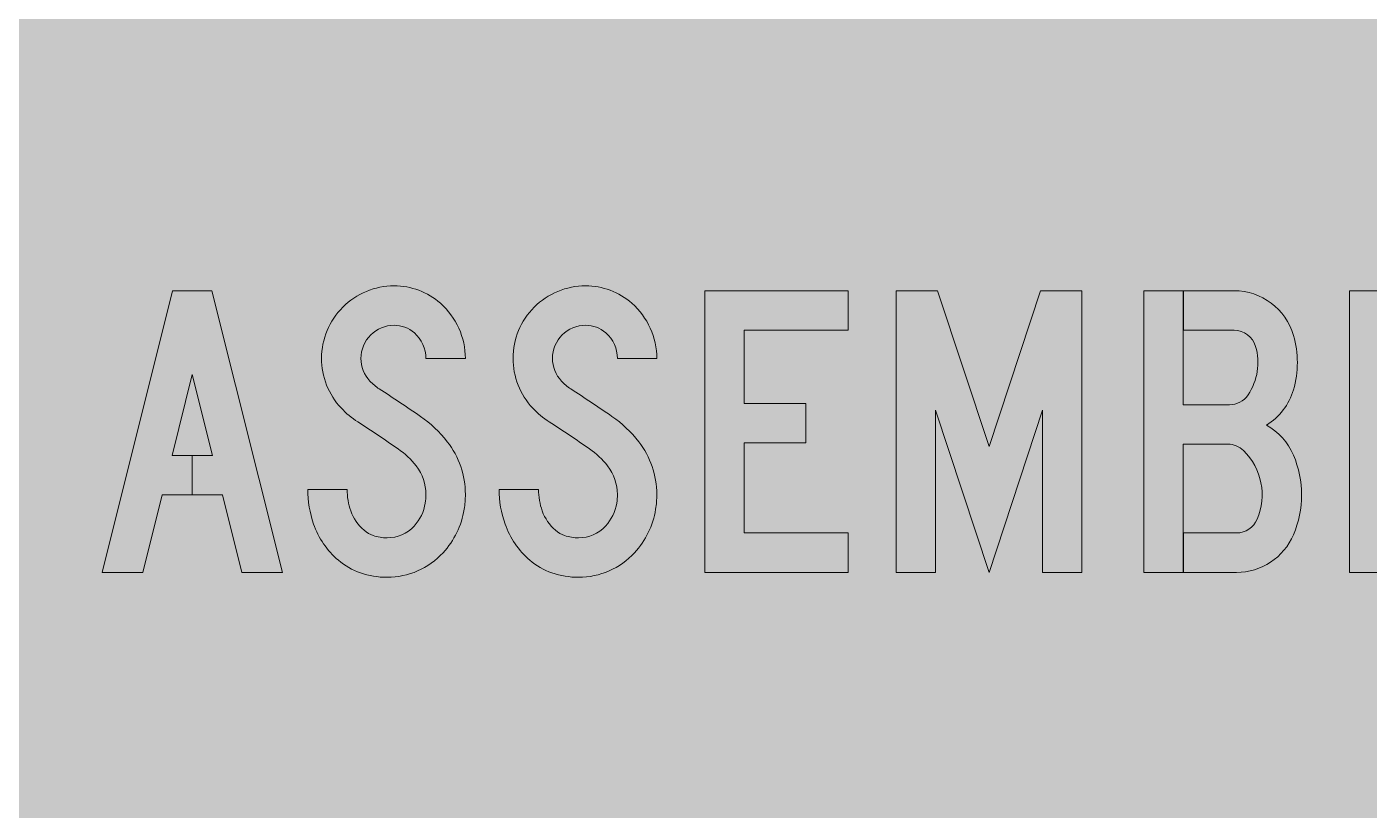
# Model space of a CAD drawing. Header units: millimetres. Extents: x 4906 to 5011, y 3241 to 3334.
# Drawn here: x 4953.57 to 4972.64, y 3300.97 to 3312.1 of the extents above; entities that cross this region are included whole.
import ezdxf

# ---------------------------------------------------------------- set-up
doc = ezdxf.new("R2010")
doc.units = ezdxf.units.MM
doc.layers.add('DIM', color=1, linetype='Continuous')
doc.layers.add('GSCOLORFILL', color=7, linetype='Continuous', lineweight=0)

# ---------------------------------------------------------------- blocks, each defined once
blk = doc.blocks.new('*U322')
at = {"layer": 'GSCOLORFILL', "true_color": 0xf5f5f5, "transparency": 33554687}
blk.add_hatch(color=7, dxfattribs=at).paths.add_polyline_path([(-950.00000000001, -874.9999999999995), (950.0000000000091, -874.9999999999995, 0.414213562373095), (1050.000000000009, -774.9999999999995), (1050.000000000009, 775, 0.414213562373095), (950.0000000000091, 875), (-950.00000000001, 875, 0.414213562373095), (-1050.00000000001, 775), (-1050.00000000001, -775, 0.414213562373095)])
blk = doc.blocks.new('*U308')
at = {"layer": 'GSCOLORFILL', "linetype": 'Continuous'}
blk.add_hatch(color=0, dxfattribs=at).paths.add_polyline_path([(78, 200), (49.99999999999999, 200), (-1.4210854715202e-14, 0), (28.86173937932359, 0), (42.61173937932363, 54.99999999999999), (64, 54.99999999999999), (64, 83), (49.61173937932364, 83), (64, 140.5530424827055), (78.38826062067636, 83), (64.00999999999999, 83), (64.00999999999999, 55), (85.38826062067636, 55), (99.13826062067636, -1.4210854715202e-14), (128, -1.4210854715202e-14)])
at = {"layer": 'GSCOLORFILL', "color": 0}
blk.add_lwpolyline([(64, 83), (49.61173937932364, 83), (64, 140.5530424827055), (78.38826062067636, 83), (64.00999999999999, 83), (64.00999999999999, 55), (85.38826062067636, 55), (99.13826062067636, 0), (128, 0), (78, 200), (50, 200), (0, 0), (28.86173937932358, 0), (42.61173937932364, 55), (64, 55)], close=True, dxfattribs=at)
blk = doc.blocks.new('*U309')
at = {"layer": 'GSCOLORFILL'}
h = blk.add_hatch(color=0, dxfattribs=at)
edge = h.paths.add_edge_path()
edge.add_arc((-588.4723226266601, -858.0780040650652), 1149.124344074379, 55.390937114462815, 57.10464885887751, ccw=False)
edge.add_arc((31.18875155796184, 39.86795207670409), 58.12169191857565, 37.884517576685596, 55.39093711446287, ccw=False)
edge.add_arc((51.0760452944162, 55.34115897628014), 32.9239820242796, -5.115907697472721e-13, 37.884517576685425, ccw=False)
edge.add_arc((45.39801581993492, 55.34115897628286), 38.60201149876088, 350.8629013217493, 359.99999999999557, ccw=False)
edge.add_arc((52.50608870350796, 54.1979091592154), 31.40258650349834, 317.29673378813345, 350.8629013217563, ccw=False)
edge.add_arc((56.39898007371836, 50.60524148716998), 26.10524148716998, 269.9999999999999, 317.29673378814437, ccw=False)
edge.add_arc((56.39898007371819, 55.00067885734079), 30.50067885734079, 251.0789535256293, 270.0000000000002, ccw=False)
edge.add_arc((52.92295380146511, 44.86019333778766), 19.78096779697818, 229.3133006079087, 251.0789535256289, ccw=False)
edge.add_arc((61.1240872451691, 54.3993688956575), 32.36089069361397, 199.4306394672325, 229.3133006079092, ccw=False)
edge.add_arc((73.76258936871804, 58.85737200696581), 45.76258937718752, 180.0011023316869, 199.4302684762636, ccw=False)
edge.add_line((28.00000000000006, 58.85649156598447), (5.684341886080801e-14, 58.85649156598447))
edge.add_arc((73.76258927216892, 58.85737198186517), 73.7625892774231, 180.0006838712507, 199.4304093095939)
edge.add_arc((61.12408724516906, 54.39936889565754), 60.36089069361399, 199.4306394672326, 229.3133006079094)
edge.add_arc((52.92295380146494, 44.86019333778746), 47.78096779697793, 229.3133006079092, 251.0789535256293)
edge.add_arc((56.39898007371823, 55.00067885734082), 58.50067885734082, 251.0789535256293, 270.0000000000002)
edge.add_arc((56.39898007371839, 50.60524148716989), 54.10524148716989, 270, 317.2967337881445)
edge.add_arc((52.50608870351381, 54.19790915921259), 59.40258650349213, 317.2967337881369, 350.8629013217596)
edge.add_arc((45.39801581995378, 55.34115897628123), 66.60201149874202, 350.8629013217525, 359.9999999999986)
edge.add_arc((51.07604529441615, 55.34115897628006), 60.92398202427965, 359.9999999999996, 397.8845175766854)
edge.add_arc((31.18875155796111, 39.86795207670387), 86.12169191857632, 37.88451757668539, 55.39093711446263)
edge.add_arc((-588.4723226266597, -858.0780040650593), 1177.124344074374, 55.39093711446266, 57.1046488588773)
edge.add_arc((69.97983884586509, 159.9151743049558), 35.25734506305535, 223.0175993707188, 237.1046488588782, ccw=False)
edge.add_arc((61.47128691910495, 151.9759336269727), 23.62003444447538, 179.9999999999997, 223.0175993707179, ccw=False)
edge.add_arc((61.37529404391444, 151.975915376005), 23.52404156929194, 89.99988059696187, 179.9999555474588, ccw=False)
edge.add_arc((61.37534296967986, 153.7310205923658), 21.76893635288013, 48.67847151851021, 89.9999997426533, ccw=False)
edge.add_arc((59.71208169603349, 151.8392041010447), 24.28794562266184, 1.1368683772161603e-13, 48.67847151851021, ccw=False)
edge.add_line((84.00002731869535, 151.8392041010447), (112.0000273186952, 151.8392041010447))
edge.add_arc((59.71208169603338, 151.8392041010447), 52.28794562266185, 6.228754935835708e-14, 48.67847151851004)
edge.add_arc((61.37534296967974, 153.7310205923658), 49.76893635288013, 48.67847151851002, 89.99999974265315)
edge.add_arc((61.37527579294671, 151.9759336269728), 51.52402331831715, 89.99992504950283, 180)
edge.add_arc((61.47128691910107, 151.9759336269712), 51.62003444447149, 179.9999999999982, 223.0175993707195)
edge.add_arc((69.9798388458659, 159.9151743049557), 63.25734506305586, 223.0175993707178, 237.1046488588772)
at = {"layer": 'GSCOLORFILL', "color": 0}
blk.add_lwpolyline([(35.62437475483642, 106.8002631074727, -0.007477617457592849), (64.20035787855664, 87.70480941089659, -0.07653508003658695), (77.06129967814155, 75.55885288404738, -0.1668246549558401), (84.0000273186958, 55.34115897627987, -0.03988925045285916), (83.51021385884707, 49.21126073950859, -0.1475163149276702), (75.58309381173689, 32.90062589715421, -0.2093514251822395), (56.39898007371829, 24.5, -0.08274672380428141), (46.50867981910591, 26.14806421616396, -0.09525713690544169), (40.02729793126758, 29.86056845372713, -0.1311316713294231), (30.60631442254322, 43.63401760410045, -0.08497940783612039), (28.00000000000006, 58.85649156598447), (5.684341886080801e-14, 58.85649156598447, 0.08498186583925775), (4.201057313777994, 34.31938411587316, 0.1311316713294234), (21.77347091575194, 8.628569035687576, 0.09525713690544146), (37.42926199944344, -0.3389924730190614, 0.08274672380428119), (56.39898007371841, -3.5, 0.2093514251822393), (96.15961998287065, 13.91098212143669, 0.1475163149276702), (111.1549272729091, 44.76493413720198, 0.03988925045285871), (112.0000273186958, 55.34115897627964, 0.1668246549558401), (99.16030101424218, 92.75286753877594, 0.07653508003658697), (80.1036281803153, 110.750112483523, 0.007477617457592849), (50.83135180374569, 130.3108532539143, -0.06154387494556116), (44.20163620944521, 135.8618034449073, -0.189935492987521), (37.85125247462958, 151.9759336269728, -0.4142139455164167), (61.37534306745607, 175.4999569452459, -0.1822786324601297), (75.74902124016756, 170.0798420456772, -0.2156526607116338), (84.00002731869535, 151.8392041010447), (112.0000273186952, 151.8392041010447, 0.2156526607116334), (94.23697053863697, 191.1082925529595, 0.1822786324601297), (61.37534319321941, 203.4999569452459, 0.4142139455164178), (9.851252474629575, 151.9759336269728, 0.1899354929875355), (23.72959917634199, 116.7595601286041, 0.06154387494556116)], format="xyb", close=True, dxfattribs=at)
blk = doc.blocks.new('*U310')
at = {"layer": 'GSCOLORFILL'}
h = blk.add_hatch(color=0, dxfattribs=at)
edge = h.paths.add_edge_path()
edge.add_arc((-588.4723226266601, -858.0780040650652), 1149.124344074379, 55.390937114462815, 57.10464885887751, ccw=False)
edge.add_arc((31.18875155796184, 39.86795207670409), 58.12169191857565, 37.884517576685596, 55.39093711446287, ccw=False)
edge.add_arc((51.0760452944162, 55.34115897628014), 32.9239820242796, -5.115907697472721e-13, 37.884517576685425, ccw=False)
edge.add_arc((45.39801581993492, 55.34115897628286), 38.60201149876088, 350.8629013217493, 359.99999999999557, ccw=False)
edge.add_arc((52.50608870350796, 54.1979091592154), 31.40258650349834, 317.29673378813345, 350.8629013217563, ccw=False)
edge.add_arc((56.39898007371836, 50.60524148716998), 26.10524148716998, 269.9999999999999, 317.29673378814437, ccw=False)
edge.add_arc((56.39898007371819, 55.00067885734079), 30.50067885734079, 251.0789535256293, 270.0000000000002, ccw=False)
edge.add_arc((52.92295380146511, 44.86019333778766), 19.78096779697818, 229.3133006079087, 251.0789535256289, ccw=False)
edge.add_arc((61.1240872451691, 54.3993688956575), 32.36089069361397, 199.4306394672325, 229.3133006079092, ccw=False)
edge.add_arc((73.76258936871804, 58.85737200696581), 45.76258937718752, 180.0011023316869, 199.4302684762636, ccw=False)
edge.add_line((28.00000000000006, 58.85649156598447), (5.684341886080801e-14, 58.85649156598447))
edge.add_arc((73.76258927216892, 58.85737198186517), 73.7625892774231, 180.0006838712507, 199.4304093095939)
edge.add_arc((61.12408724516906, 54.39936889565754), 60.36089069361399, 199.4306394672326, 229.3133006079094)
edge.add_arc((52.92295380146494, 44.86019333778746), 47.78096779697793, 229.3133006079092, 251.0789535256293)
edge.add_arc((56.39898007371823, 55.00067885734082), 58.50067885734082, 251.0789535256293, 270.0000000000002)
edge.add_arc((56.39898007371839, 50.60524148716989), 54.10524148716989, 270, 317.2967337881445)
edge.add_arc((52.50608870351381, 54.19790915921259), 59.40258650349213, 317.2967337881369, 350.8629013217596)
edge.add_arc((45.39801581995378, 55.34115897628123), 66.60201149874202, 350.8629013217525, 359.9999999999986)
edge.add_arc((51.07604529441615, 55.34115897628006), 60.92398202427965, 359.9999999999996, 397.8845175766854)
edge.add_arc((31.18875155796111, 39.86795207670387), 86.12169191857632, 37.88451757668539, 55.39093711446263)
edge.add_arc((-588.4723226266597, -858.0780040650593), 1177.124344074374, 55.39093711446266, 57.1046488588773)
edge.add_arc((69.97983884586509, 159.9151743049558), 35.25734506305535, 223.0175993707188, 237.1046488588782, ccw=False)
edge.add_arc((61.47128691910495, 151.9759336269727), 23.62003444447538, 179.9999999999997, 223.0175993707179, ccw=False)
edge.add_arc((61.37529404391444, 151.975915376005), 23.52404156929194, 89.99988059696187, 179.9999555474588, ccw=False)
edge.add_arc((61.37534296967986, 153.7310205923658), 21.76893635288013, 48.67847151851021, 89.9999997426533, ccw=False)
edge.add_arc((59.71208169603349, 151.8392041010447), 24.28794562266184, 1.1368683772161603e-13, 48.67847151851021, ccw=False)
edge.add_line((84.00002731869535, 151.8392041010447), (112.0000273186952, 151.8392041010447))
edge.add_arc((59.71208169603338, 151.8392041010447), 52.28794562266185, 6.228754935835708e-14, 48.67847151851004)
edge.add_arc((61.37534296967974, 153.7310205923658), 49.76893635288013, 48.67847151851002, 89.99999974265315)
edge.add_arc((61.37527579294671, 151.9759336269728), 51.52402331831715, 89.99992504950283, 180)
edge.add_arc((61.47128691910107, 151.9759336269712), 51.62003444447149, 179.9999999999982, 223.0175993707195)
edge.add_arc((69.9798388458659, 159.9151743049557), 63.25734506305586, 223.0175993707178, 237.1046488588772)
at = {"layer": 'GSCOLORFILL', "color": 0}
blk.add_lwpolyline([(35.62437475483642, 106.8002631074727, -0.007477617457592849), (64.20035787855664, 87.70480941089659, -0.07653508003658695), (77.06129967814155, 75.55885288404738, -0.1668246549558401), (84.0000273186958, 55.34115897627987, -0.03988925045285916), (83.51021385884707, 49.21126073950859, -0.1475163149276702), (75.58309381173689, 32.90062589715421, -0.2093514251822395), (56.39898007371829, 24.5, -0.08274672380428141), (46.50867981910591, 26.14806421616396, -0.09525713690544169), (40.02729793126758, 29.86056845372713, -0.1311316713294231), (30.60631442254322, 43.63401760410045, -0.08497940783612039), (28.00000000000006, 58.85649156598447), (5.684341886080801e-14, 58.85649156598447, 0.08498186583925775), (4.201057313777994, 34.31938411587316, 0.1311316713294234), (21.77347091575194, 8.628569035687576, 0.09525713690544146), (37.42926199944344, -0.3389924730190614, 0.08274672380428119), (56.39898007371841, -3.5, 0.2093514251822393), (96.15961998287065, 13.91098212143669, 0.1475163149276702), (111.1549272729091, 44.76493413720198, 0.03988925045285871), (112.0000273186958, 55.34115897627964, 0.1668246549558401), (99.16030101424218, 92.75286753877594, 0.07653508003658697), (80.1036281803153, 110.750112483523, 0.007477617457592849), (50.83135180374569, 130.3108532539143, -0.06154387494556116), (44.20163620944521, 135.8618034449073, -0.189935492987521), (37.85125247462958, 151.9759336269728, -0.4142139455164167), (61.37534306745607, 175.4999569452459, -0.1822786324601297), (75.74902124016756, 170.0798420456772, -0.2156526607116338), (84.00002731869535, 151.8392041010447), (112.0000273186952, 151.8392041010447, 0.2156526607116334), (94.23697053863697, 191.1082925529595, 0.1822786324601297), (61.37534319321941, 203.4999569452459, 0.4142139455164178), (9.851252474629575, 151.9759336269728, 0.1899354929875355), (23.72959917634199, 116.7595601286041, 0.06154387494556116)], format="xyb", close=True, dxfattribs=at)
blk = doc.blocks.new('*U311')
at = {"layer": 'GSCOLORFILL', "linetype": 'Continuous'}
blk.add_hatch(color=0, dxfattribs=at).paths.add_polyline_path([(28, 28), (28, 92), (71.81454086025929, 92), (71.81454086025929, 120), (28, 120), (28, 172), (102, 172), (102, 200), (0, 200), (0, 0), (102, 0), (102, 28)])
at = {"layer": 'GSCOLORFILL', "color": 0}
blk.add_lwpolyline([(28, 28), (28, 92), (71.81454086025929, 92), (71.81454086025929, 120), (28, 120), (28, 172), (102, 172), (102, 200), (0, 200), (0, 0), (102, 0), (102, 28)], close=True, dxfattribs=at)
blk = doc.blocks.new('*U312')
at = {"layer": 'GSCOLORFILL', "linetype": 'Continuous'}
blk.add_hatch(color=0, dxfattribs=at).paths.add_polyline_path([(66, -1.917592551338998e-15), (104, 115.1515151515151), (104, 0), (132, 0), (132, 200), (102.5147901482794, 200), (66, 89.34912076278975), (29.48520985172058, 200), (0, 200), (0, 0), (28, 0), (28, 115.1515151515151)])
at = {"layer": 'GSCOLORFILL', "color": 0}
blk.add_lwpolyline([(66, -1.917592551338998e-15), (104, 115.1515151515151), (104, 0), (132, 0), (132, 200), (102.5147901482794, 200), (66, 89.34912076278975), (29.48520985172058, 200), (0, 200), (0, 0), (28, 0), (28, 115.1515151515151)], close=True, dxfattribs=at)
blk = doc.blocks.new('*U313')
at = {"layer": 'GSCOLORFILL', "linetype": 'Continuous'}
blk.add_hatch(color=0, dxfattribs=at).paths.add_polyline_path([(64, 172, -0.3333333333333333), (79.36000000000001, 160.48, -0.2231416936939851), (73.96819689062116, 126.04, -0.2490694201735612), (60.71231517720801, 119), (28, 119), (27.99999999999999, 200), (0, 200), (0, 2.842170943040401e-14), (28, 0), (28, 91.00000000000001), (59.59591794226546, 90.99999999999997, -0.1962615682814117), (70.79358533784567, 86.4285714285714, -0.3091553152846961), (80.46237859583465, 37.71428571428572, -0.3003359330538568), (65.74878637916753, 28), (28.00999999999999, 28), (28.00999999999999, 0), (65.74878637916753, 0, 0.3003359330538558), (106.211164975002, 26.71428571428561, 0.2046557837120477), (106.2111649750022, 83.28571428571394, 0.1670695349251285), (87.0323596301763, 104.509862498702, 0.1861288934326213), (106.2400000000001, 129.6800000000001, 0.1428571428571425), (106.24, 168.3200000000001, 0.3333333333333331), (63.99999999999998, 200), (28.00999999999999, 199.9999999999999), (28.00999999999999, 172)])
at = {"layer": 'GSCOLORFILL', "color": 0}
blk.add_lwpolyline([(59.59591794226537, 90.99999999999997), (28, 91), (28, -6.0518825356103e-15), (0, 0), (0, 200), (28, 200), (28, 119), (60.71231517720798, 119, 0.2490694201735611), (73.96819689062113, 126.04, 0.2231416936939853), (79.36000000000001, 160.48, 0.3333333333333334), (64, 172), (28.00999999999999, 172), (28.00999999999999, 199.9999999999999), (64, 200, -0.3333333333333334), (106.24, 168.32, -0.1428571428571432), (106.24, 129.6799999999999, -0.1861288934326198), (87.0323596301763, 104.509862498702, -0.167069534925127), (106.2111649750021, 83.28571428571418, -0.2046557837120482), (106.2111649750021, 26.71428571428572, -0.3003359330538566), (65.74878637916754, -7.105427357601002e-15), (28.00999999999999, -6.054043922230161e-15), (28.00999999999999, 27.99999999999999), (65.74878637916754, 27.99999999999999, 0.3003359330538566), (80.46237859583465, 37.71428571428572, 0.3091553152846965), (70.79358533784563, 86.42857142857146, 0.196261568281412)], format="xyb", close=True, dxfattribs=at)
blk = doc.blocks.new('*U314')
at = {"layer": 'GSCOLORFILL', "linetype": 'Continuous'}
blk.add_hatch(color=0, dxfattribs=at).paths.add_polyline_path([(0, 200), (28, 200), (28, 28), (102, 28), (102, 0), (0, 0)])
at = {"layer": 'GSCOLORFILL', "color": 0}
blk.add_lwpolyline([(0, 200), (28, 200), (28, 28), (102, 28), (102, 0), (0, 0)], close=True, dxfattribs=at)
blk = doc.blocks.new('*U307')
at = {"layer": 'DIM', "color": 28, "true_color": 0x0a0a0a, "yscale": 0.4}
for name, p, xscale, zscale in [('*U309', (58.39999999999964, 0), 0.3999999024332521, 0.3999999024332521), ('*U310', (112.8000000000002, 0), 0.3999999024332521, 0.3999999024332521), ('*U308', (0, 0), 0.4, 0.4), ('*U311', (171.2000000000007, 0), 0.4, 0.4), ('*U312', (225.6000000000013, 0), 0.4, 0.4), ('*U313', (296.0000000000018, 0), 0.4, 0.4), ('*U314', (354.4000000000024, 0), 0.4, 0.4)]:
    blk.add_blockref(name, p, dxfattribs=dict(at, xscale=xscale, zscale=zscale))
blk = doc.blocks.new('*U295')
at = {"layer": 'DIM'}
blk.add_blockref('*U307', (572.7999999999993, 0), dxfattribs=at)

msp = doc.modelspace()

# ---------------------------------------------------------------- block references
at = {"layer": 'DIM', "xscale": 0.05, "yscale": 0.05, "zscale": 0.05}
for name, p in [('*U322', (4958.350958860783, 3290.600439407064)), ('*U295', (4926.000958860782, 3304.350439407064))]:
    msp.add_blockref(name, p, dxfattribs=at)

doc.saveas('drawing.dxf')
